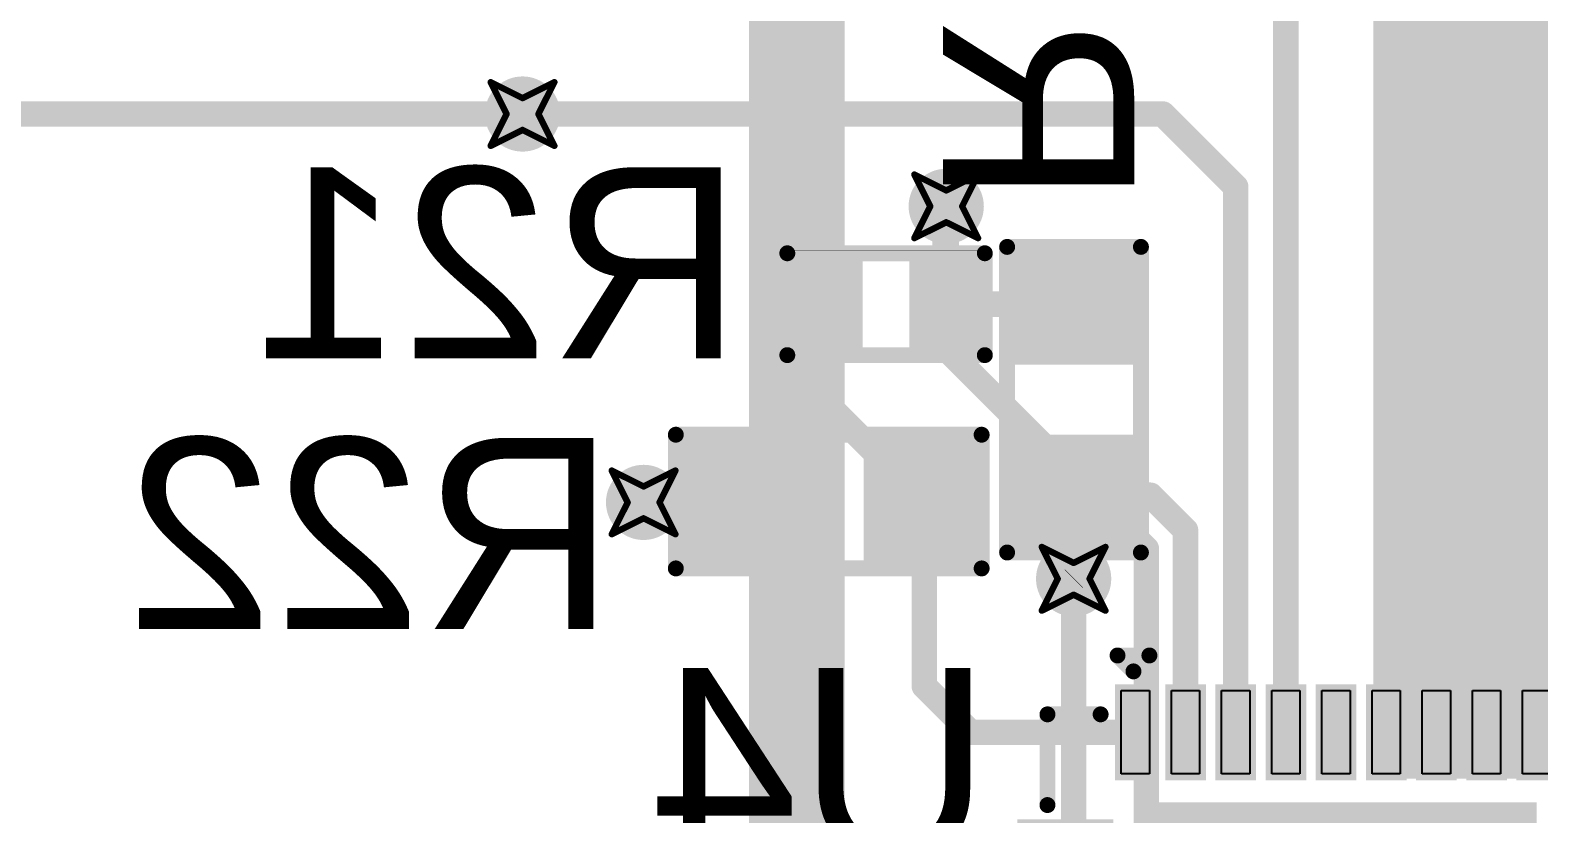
# Model space of a CAD drawing. Header units: inches. Extents: x -11 to 1110, y -7 to 455.
# Drawn here: x 563.43 to 575.46, y 15.96 to 22.21 of the extents above; entities that cross this region are included whole.
import ezdxf

# ---------------------------------------------------------------- set-up
doc = ezdxf.new("R2010")
doc.units = ezdxf.units.IN
for name, color, linetype in [('Bottom Layer', 5, 'Continuous'), ('Bottom Overlay', 54, 'Continuous'), ('Bottom Paste', 16, 'Continuous'), ('Bottom Solder', 6, 'Continuous'), ('Drill Drawing', 1, 'Continuous'), ('Top Layer', 1, 'Continuous'), ('Via Holes', 16, 'Continuous')]:
    doc.layers.add(name, color=color, linetype=linetype)
doc.styles.add('Arial', font='', dxfattribs={"height": 0.2})
doc.styles.get('Arial').set_extended_font_data('Arial')

# ---------------------------------------------------------------- blocks, each defined once
blk = doc.blocks.new('VQFN_CLIP_28_EP_3_5_4_5___B_7')
at = {"layer": 'Bottom Layer'}
for points in [[(-0.9121012999999999, 1.8249773), (-0.9121012999999999, 2.4899747), (-0.6880987, 2.4899747), (-0.6880987, 1.8249773)], [(-0.5120512999999999, 1.8249773), (-0.5120513000000001, 2.4899747), (-0.2880487, 2.4899747), (-0.2880486999999999, 1.8249773)], [(-0.1120012999999999, 1.8249773), (-0.1120013, 2.4899747), (0.1120012999999999, 2.4899747), (0.1120013, 1.8249773)], [(0.2880487, 1.8249773), (0.2880486999999999, 2.4899747), (0.5120512999999999, 2.4899747), (0.5120513000000001, 1.8249773)], [(0.6880987, 1.8249773), (0.6880987, 2.4899747), (0.9121012999999999, 2.4899747), (0.9121012999999999, 1.8249773)], [(-1.9901027, 1.4879447), (-1.9901027, 1.7119473), (-1.3251053, 1.7119473), (-1.3251053, 1.4879447)], [(1.3251053, 1.4879447), (1.3251053, 1.7119473), (1.9901027, 1.7119473), (1.9901027, 1.4879447)], [(-1.049997899999999, -1.5499969), (-1.0499979, 1.5499969), (1.049997899999999, 1.5499969), (1.0499979, -1.5499969)], [(-1.9901027, 1.0878947), (-1.9901027, 1.3118973), (-1.3251053, 1.3118973), (-1.3251053, 1.0878947)], [(1.3251053, 1.0878947), (1.3251053, 1.3118973), (1.9901027, 1.3118973), (1.9901027, 1.0878947)], [(-1.9901027, 0.6880987), (-1.9901027, 0.9121012999999999), (-1.3251053, 0.9121012999999999), (-1.3251053, 0.6880987)], [(1.3251053, 0.6880987), (1.3251053, 0.9121012999999999), (1.9901027, 0.9121012999999999), (1.9901027, 0.6880987)], [(-1.9901027, 0.2880486999999999), (-1.9901027, 0.5120512999999999), (-1.3251053, 0.5120513000000001), (-1.3251053, 0.2880487)], [(1.3251053, 0.2880486999999999), (1.3251053, 0.5120512999999999), (1.9901027, 0.5120513000000001), (1.9901027, 0.2880487)], [(-1.9901027, -0.1120013), (-1.9901027, 0.1120012999999999), (-1.3251053, 0.1120013), (-1.3251053, -0.1120012999999999)], [(1.3251053, -0.1120013), (1.3251053, 0.1120012999999999), (1.9901027, 0.1120013), (1.9901027, -0.1120012999999999)], [(-1.9901027, -0.5120513000000001), (-1.9901027, -0.2880487), (-1.3251053, -0.2880486999999999), (-1.3251053, -0.5120512999999999)], [(1.3251053, -0.5120513000000001), (1.3251053, -0.2880487), (1.9901027, -0.2880486999999999), (1.9901027, -0.5120512999999999)], [(-1.9901027, -0.9121012999999999), (-1.9901027, -0.6880987), (-1.3251053, -0.6880987), (-1.3251053, -0.9121012999999999)], [(1.3251053, -0.9121012999999999), (1.3251053, -0.6880987), (1.9901027, -0.6880987), (1.9901027, -0.9121012999999999)], [(-1.9901027, -1.3118973), (-1.9901027, -1.0878947), (-1.3251053, -1.0878947), (-1.3251053, -1.3118973)], [(1.3251053, -1.3118973), (1.3251053, -1.0878947), (1.9901027, -1.0878947), (1.9901027, -1.3118973)], [(-1.9901027, -1.7119473), (-1.9901027, -1.4879447), (-1.3251053, -1.4879447), (-1.3251053, -1.7119473)], [(1.3251053, -1.7119473), (1.3251053, -1.4879447), (1.9901027, -1.4879447), (1.9901027, -1.7119473)], [(-0.9121012999999999, -2.4899747), (-0.9121012999999999, -1.8249773), (-0.6880987, -1.8249773), (-0.6880987, -2.4899747)], [(-0.5120512999999999, -2.4899747), (-0.5120513000000001, -1.8249773), (-0.2880487, -1.8249773), (-0.2880486999999999, -2.4899747)], [(-0.1120012999999999, -2.4899747), (-0.1120013, -1.8249773), (0.1120012999999999, -1.8249773), (0.1120013, -2.4899747)], [(0.2880487, -2.4899747), (0.2880486999999999, -1.8249773), (0.5120512999999999, -1.8249773), (0.5120513000000001, -2.4899747)], [(0.6880987, -2.4899747), (0.6880987, -1.8249773), (0.9121012999999999, -1.8249773), (0.9121012999999999, -2.4899747)]]:
    blk.add_hatch(color=5, dxfattribs=at).paths.add_polyline_path(points)
at = {"layer": 'Bottom Solder'}
for points in [[(-0.9621012, 1.7749774), (-0.9621012, 2.5399746), (-0.6380988, 2.5399746), (-0.6380988, 1.7749774)], [(-0.5620512, 1.7749774), (-0.5620512, 2.5399746), (-0.2380488000000001, 2.5399746), (-0.2380487999999999, 1.7749774)], [(-0.1620011999999999, 1.7749774), (-0.1620012000000001, 2.5399746), (0.1620011999999999, 2.5399746), (0.1620012000000001, 1.7749774)], [(0.2380488000000001, 1.7749774), (0.2380487999999999, 2.5399746), (0.5620512, 2.5399746), (0.5620512, 1.7749774)], [(0.6380988, 1.7749774), (0.6380988, 2.5399746), (0.9621012, 2.5399746), (0.9621012, 1.7749774)], [(-2.0401026, 1.4379448), (-2.0401026, 1.7619472), (-1.2751054, 1.7619472), (-1.2751054, 1.4379448)], [(1.2751054, 1.4379448), (1.2751054, 1.7619472), (2.0401026, 1.7619472), (2.0401026, 1.4379448)], [(-1.0999978, -1.5999968), (-1.0999978, 1.5999968), (1.0999978, 1.5999968), (1.0999978, -1.5999968)], [(-2.0401026, 1.0378948), (-2.0401026, 1.3618972), (-1.2751054, 1.3618972), (-1.2751054, 1.0378948)], [(1.2751054, 1.0378948), (1.2751054, 1.3618972), (2.0401026, 1.3618972), (2.0401026, 1.0378948)], [(-2.0401026, 0.6380988), (-2.0401026, 0.9621012), (-1.2751054, 0.9621012), (-1.2751054, 0.6380988)], [(1.2751054, 0.6380988), (1.2751054, 0.9621012), (2.0401026, 0.9621012), (2.0401026, 0.6380988)], [(-2.0401026, 0.2380487999999999), (-2.0401026, 0.5620512), (-1.2751054, 0.5620512), (-1.2751054, 0.2380488000000001)], [(1.2751054, 0.2380487999999999), (1.2751054, 0.5620512), (2.0401026, 0.5620512), (2.0401026, 0.2380488000000001)], [(-2.0401026, -0.1620012000000001), (-2.0401026, 0.1620011999999999), (-1.2751054, 0.1620012000000001), (-1.2751054, -0.1620011999999999)], [(1.2751054, -0.1620012000000001), (1.2751054, 0.1620011999999999), (2.0401026, 0.1620012000000001), (2.0401026, -0.1620011999999999)], [(-2.0401026, -0.5620512), (-2.0401026, -0.2380488000000001), (-1.2751054, -0.2380487999999999), (-1.2751054, -0.5620512)], [(1.2751054, -0.5620512), (1.2751054, -0.2380488000000001), (2.0401026, -0.2380487999999999), (2.0401026, -0.5620512)], [(-2.0401026, -0.9621012), (-2.0401026, -0.6380988), (-1.2751054, -0.6380988), (-1.2751054, -0.9621012)], [(1.2751054, -0.9621012), (1.2751054, -0.6380988), (2.0401026, -0.6380988), (2.0401026, -0.9621012)], [(-2.0401026, -1.3618972), (-2.0401026, -1.0378948), (-1.2751054, -1.0378948), (-1.2751054, -1.3618972)], [(1.2751054, -1.3618972), (1.2751054, -1.0378948), (2.0401026, -1.0378948), (2.0401026, -1.3618972)], [(-2.0401026, -1.7619472), (-2.0401026, -1.4379448), (-1.2751054, -1.4379448), (-1.2751054, -1.7619472)], [(1.2751054, -1.7619472), (1.2751054, -1.4379448), (2.0401026, -1.4379448), (2.0401026, -1.7619472)], [(-0.9621012, -2.5399746), (-0.9621012, -1.7749774), (-0.6380988, -1.7749774), (-0.6380988, -2.5399746)], [(-0.5620512, -2.5399746), (-0.5620512, -1.7749774), (-0.2380488000000001, -1.7749774), (-0.2380487999999999, -2.5399746)], [(-0.1620011999999999, -2.5399746), (-0.1620012000000001, -1.7749774), (0.1620011999999999, -1.7749774), (0.1620012000000001, -2.5399746)], [(0.2380488000000001, -2.5399746), (0.2380487999999999, -1.7749774), (0.5620512, -1.7749774), (0.5620512, -2.5399746)], [(0.6380988, -2.5399746), (0.6380988, -1.7749774), (0.9621012, -1.7749774), (0.9621012, -2.5399746)]]:
    blk.add_hatch(color=6, dxfattribs=at).paths.add_polyline_path(points)
at = {"layer": 'Bottom Overlay'}
for points in [[(-1.0771124, 2.3008082, 0.127, 0.127, 0), (-1.8008092, 2.3008082, 0.127, 0.127, 0)], [(-1.8008092, 1.8771108, 0.127, 0.127, 0), (-1.8008092, 2.3008082, 0.127, 0.127, 0)], [(1.8008092, 2.3008082, 0.127, 0.127, 0), (1.0771124, 2.3008082, 0.127, 0.127, 0)], [(1.8008092, 1.8771108, 0.127, 0.127, 0), (1.8008092, 2.3008082, 0.127, 0.127, 0)], [(-2.27059998, -1.74212758, 0.127, 0.127, 0), (-2.27059998, -1.48812758, 0.127, 0.127, 0)], [(-2.14359998, -1.61512758, 0.127, 0.127, 0), (-2.27059998, -1.48812758, 0.127, 0.127, 0)], [(-2.27059998, -1.74212758, 0.127, 0.127, 0), (-2.14359998, -1.61512758, 0.127, 0.127, 0)], [(-1.8008092, -2.3008082, 0.127, 0.127, 0), (-1.8008092, -1.8771108, 0.127, 0.127, 0)], [(1.8008092, -2.3008082, 0.127, 0.127, 0), (1.8008092, -1.8771108, 0.127, 0.127, 0)], [(-1.0771124, -2.3008082, 0.127, 0.127, 0), (-1.8008092, -2.3008082, 0.127, 0.127, 0)], [(1.8008092, -2.3008082, 0.127, 0.127, 0), (1.0771124, -2.3008082, 0.127, 0.127, 0)]]:
    blk.add_lwpolyline(points, format="xyseb", dxfattribs=at)
for points in [[(-1.8325592, 2.3008082, 0.0635, 0.0635, 1), (-1.7690592, 2.3008082, 0.0635, 0.0635, 1)], [(-1.8325592, 2.3008082, 0.0635, 0.0635, 1), (-1.7690592, 2.3008082, 0.0635, 0.0635, 1)], [(-1.1088624, 2.3008082, 0.0635, 0.0635, 1), (-1.0453624, 2.3008082, 0.0635, 0.0635, 1)], [(1.0453624, 2.3008082, 0.0635, 0.0635, 1), (1.1088624, 2.3008082, 0.0635, 0.0635, 1)], [(1.7690592, 2.3008082, 0.0635, 0.0635, 1), (1.8325592, 2.3008082, 0.0635, 0.0635, 1)], [(1.7690592, 2.3008082, 0.0635, 0.0635, 1), (1.8325592, 2.3008082, 0.0635, 0.0635, 1)], [(-1.8325592, 1.8771108, 0.0635, 0.0635, 1), (-1.7690592, 1.8771108, 0.0635, 0.0635, 1)], [(1.7690592, 1.8771108, 0.0635, 0.0635, 1), (1.8325592, 1.8771108, 0.0635, 0.0635, 1)], [(-2.30234998, -1.48812758, 0.0635, 0.0635, 1), (-2.23884998, -1.48812758, 0.0635, 0.0635, 1)], [(-2.30234998, -1.48812758, 0.0635, 0.0635, 1), (-2.23884998, -1.48812758, 0.0635, 0.0635, 1)], [(-2.17534998, -1.61512758, 0.0635, 0.0635, 1), (-2.11184998, -1.61512758, 0.0635, 0.0635, 1)], [(-2.17534998, -1.61512758, 0.0635, 0.0635, 1), (-2.11184998, -1.61512758, 0.0635, 0.0635, 1)], [(-2.30234998, -1.74212758, 0.0635, 0.0635, 1), (-2.23884998, -1.74212758, 0.0635, 0.0635, 1)], [(-2.30234998, -1.74212758, 0.0635, 0.0635, 1), (-2.23884998, -1.74212758, 0.0635, 0.0635, 1)], [(-1.8325592, -1.8771108, 0.0635, 0.0635, 1), (-1.7690592, -1.8771108, 0.0635, 0.0635, 1)], [(1.7690592, -1.8771108, 0.0635, 0.0635, 1), (1.8325592, -1.8771108, 0.0635, 0.0635, 1)], [(-1.8325592, -2.3008082, 0.0635, 0.0635, 1), (-1.7690592, -2.3008082, 0.0635, 0.0635, 1)], [(-1.8325592, -2.3008082, 0.0635, 0.0635, 1), (-1.7690592, -2.3008082, 0.0635, 0.0635, 1)], [(-1.1088624, -2.3008082, 0.0635, 0.0635, 1), (-1.0453624, -2.3008082, 0.0635, 0.0635, 1)], [(1.0453624, -2.3008082, 0.0635, 0.0635, 1), (1.1088624, -2.3008082, 0.0635, 0.0635, 1)], [(1.7690592, -2.3008082, 0.0635, 0.0635, 1), (1.8325592, -2.3008082, 0.0635, 0.0635, 1)], [(1.7690592, -2.3008082, 0.0635, 0.0635, 1), (1.8325592, -2.3008082, 0.0635, 0.0635, 1)]]:
    blk.add_lwpolyline(points, format="xyseb", close=True, dxfattribs=at)
at = {"layer": 'Bottom Paste'}
for p, q in [((-0.9120124, 1.82499), (-0.9120124, 2.4899874)), ((-0.9120124, 2.4899874), (-0.6880098, 2.4899874)), ((-0.6880098, 2.4899874), (-0.6880098, 1.82499)), ((-0.5119878, 1.82499), (-0.5119878, 2.4899874)), ((-0.5119878, 2.4899874), (-0.2880106, 2.4899874)), ((-0.2880106, 2.4899874), (-0.2880106, 1.82499)), ((-0.1119886, 1.82499), (-0.1119886, 2.4899874)), ((-0.1119886, 2.4899874), (0.1119886, 2.4899874)), ((0.1119886, 2.4899874), (0.1119886, 1.82499)), ((0.2880106, 1.82499), (0.2880106, 2.4899874)), ((0.2880106, 2.4899874), (0.5119878, 2.4899874)), ((0.5119878, 2.4899874), (0.5119878, 1.82499)), ((0.6880098, 1.82499), (0.6880098, 2.4899874)), ((0.6880098, 2.4899874), (0.9120124, 2.4899874)), ((0.9120124, 2.4899874), (0.9120124, 1.82499)), ((-0.6880098, 1.82499), (-0.9120124, 1.82499)), ((-0.6880098, 1.82499), (-0.6880098, 1.82499)), ((-0.2880106, 1.82499), (-0.5119878, 1.82499)), ((-0.2880106, 1.82499), (-0.2880106, 1.82499)), ((0.1119886, 1.82499), (-0.1119886, 1.82499)), ((0.1119886, 1.82499), (0.1119886, 1.82499)), ((0.5119878, 1.82499), (0.2880106, 1.82499)), ((0.5119878, 1.82499), (0.5119878, 1.82499)), ((0.9120124, 1.82499), (0.6880098, 1.82499)), ((0.9120124, 1.82499), (0.9120124, 1.82499)), ((-1.9899884, 1.4880082), (-1.9899884, 1.7120108)), ((-1.9899884, 1.7120108), (-1.324991, 1.7120108)), ((-1.324991, 1.7120108), (-1.324991, 1.4880082)), ((1.324991, 1.4880082), (1.324991, 1.7120108)), ((1.324991, 1.7120108), (1.9899884, 1.7120108)), ((1.9899884, 1.7120108), (1.9899884, 1.4880082)), ((-1.324991, 1.4880082), (-1.9899884, 1.4880082)), ((-1.324991, 1.4880082), (-1.324991, 1.4880082)), ((1.9899884, 1.4880082), (1.324991, 1.4880082)), ((1.9899884, 1.4880082), (1.9899884, 1.4880082)), ((-1.9899884, 1.3120116), (-1.324991, 1.3120116)), ((-1.9899884, 1.088009), (-1.9899884, 1.3120116)), ((-1.9899884, 1.3120116), (-1.9899884, 1.3120116)), ((-1.324991, 1.3120116), (-1.324991, 1.088009)), ((-0.8999982, 1.2999974), (0.8999982, 1.2999974)), ((-0.8999982, -1.2999974), (-0.8999982, 1.2999974)), ((-0.8999982, 1.2999974), (-0.8999982, 1.2999974)), ((0.8999982, 1.2999974), (0.8999982, -1.2999974)), ((1.324991, 1.088009), (1.324991, 1.3120116)), ((1.324991, 1.3120116), (1.9899884, 1.3120116)), ((1.9899884, 1.3120116), (1.9899884, 1.088009)), ((-1.324991, 1.088009), (-1.9899884, 1.088009)), ((1.9899884, 1.088009), (1.324991, 1.088009)), ((1.9899884, 1.088009), (1.9899884, 1.088009)), ((-1.9899884, 0.6880098), (-1.9899884, 0.9120124)), ((-1.9899884, 0.9120124), (-1.324991, 0.9120124)), ((-1.324991, 0.9120124), (-1.324991, 0.6880098)), ((1.324991, 0.9120124), (1.9899884, 0.9120124)), ((1.324991, 0.6880098), (1.324991, 0.9120124)), ((1.324991, 0.9120124), (1.324991, 0.9120124)), ((1.9899884, 0.9120124), (1.9899884, 0.6880098)), ((-1.324991, 0.6880098), (-1.9899884, 0.6880098)), ((-1.324991, 0.6880098), (-1.324991, 0.6880098)), ((1.9899884, 0.6880098), (1.324991, 0.6880098)), ((-1.9899884, 0.2880106), (-1.9899884, 0.5119878)), ((-1.9899884, 0.5119878), (-1.324991, 0.5119878)), ((-1.324991, 0.5119878), (-1.324991, 0.2880106)), ((1.324991, 0.5119878), (1.9899884, 0.5119878)), ((1.324991, 0.2880106), (1.324991, 0.5119878)), ((1.324991, 0.5119878), (1.324991, 0.5119878)), ((1.9899884, 0.5119878), (1.9899884, 0.2880106)), ((-1.324991, 0.2880106), (-1.9899884, 0.2880106)), ((-1.324991, 0.2880106), (-1.324991, 0.2880106)), ((1.9899884, 0.2880106), (1.324991, 0.2880106)), ((-1.9899884, -0.1119886), (-1.9899884, 0.1119886)), ((-1.9899884, 0.1119886), (-1.324991, 0.1119886)), ((-1.324991, 0.1119886), (-1.324991, -0.1119886)), ((1.324991, 0.1119886), (1.9899884, 0.1119886)), ((1.324991, -0.1119886), (1.324991, 0.1119886)), ((1.324991, 0.1119886), (1.324991, 0.1119886)), ((1.9899884, 0.1119886), (1.9899884, -0.1119886)), ((-1.324991, -0.1119886), (-1.9899884, -0.1119886)), ((-1.324991, -0.1119886), (-1.324991, -0.1119886)), ((1.9899884, -0.1119886), (1.324991, -0.1119886)), ((-1.9899884, -0.5119878), (-1.9899884, -0.2880106)), ((-1.9899884, -0.2880106), (-1.324991, -0.2880106)), ((-1.324991, -0.2880106), (-1.324991, -0.5119878)), ((1.324991, -0.2880106), (1.9899884, -0.2880106)), ((1.324991, -0.5119878), (1.324991, -0.2880106)), ((1.324991, -0.2880106), (1.324991, -0.2880106)), ((1.9899884, -0.2880106), (1.9899884, -0.5119878)), ((-1.324991, -0.5119878), (-1.9899884, -0.5119878)), ((-1.324991, -0.5119878), (-1.324991, -0.5119878)), ((1.9899884, -0.5119878), (1.324991, -0.5119878)), ((-1.9899884, -0.9120124), (-1.9899884, -0.6880098)), ((-1.9899884, -0.6880098), (-1.324991, -0.6880098)), ((-1.324991, -0.6880098), (-1.324991, -0.9120124)), ((1.324991, -0.6880098), (1.9899884, -0.6880098)), ((1.324991, -0.9120124), (1.324991, -0.6880098)), ((1.324991, -0.6880098), (1.324991, -0.6880098)), ((1.9899884, -0.6880098), (1.9899884, -0.9120124)), ((-1.324991, -0.9120124), (-1.9899884, -0.9120124)), ((-1.324991, -0.9120124), (-1.324991, -0.9120124)), ((1.9899884, -0.9120124), (1.324991, -0.9120124)), ((-1.9899884, -1.088009), (-1.324991, -1.088009)), ((-1.9899884, -1.3120116), (-1.9899884, -1.088009)), ((-1.9899884, -1.088009), (-1.9899884, -1.088009)), ((-1.324991, -1.088009), (-1.324991, -1.3120116)), ((1.324991, -1.088009), (1.9899884, -1.088009)), ((1.324991, -1.3120116), (1.324991, -1.088009)), ((1.324991, -1.088009), (1.324991, -1.088009)), ((1.9899884, -1.088009), (1.9899884, -1.3120116)), ((-1.324991, -1.3120116), (-1.9899884, -1.3120116)), ((0.8999982, -1.2999974), (-0.8999982, -1.2999974)), ((1.9899884, -1.3120116), (1.324991, -1.3120116)), ((-1.9899884, -1.4880082), (-1.324991, -1.4880082)), ((-1.9899884, -1.7120108), (-1.9899884, -1.4880082)), ((-1.9899884, -1.4880082), (-1.9899884, -1.4880082)), ((-1.324991, -1.4880082), (-1.324991, -1.7120108)), ((1.324991, -1.4880082), (1.9899884, -1.4880082)), ((1.324991, -1.7120108), (1.324991, -1.4880082)), ((1.324991, -1.4880082), (1.324991, -1.4880082)), ((1.9899884, -1.4880082), (1.9899884, -1.7120108)), ((-1.324991, -1.7120108), (-1.9899884, -1.7120108)), ((1.9899884, -1.7120108), (1.324991, -1.7120108)), ((-0.9120124, -2.4899874), (-0.9120124, -1.82499)), ((-0.9120124, -1.82499), (-0.6880098, -1.82499)), ((-0.6880098, -1.82499), (-0.6880098, -2.4899874)), ((-0.5119878, -1.82499), (-0.2880106, -1.82499)), ((-0.5119878, -2.4899874), (-0.5119878, -1.82499)), ((-0.5119878, -1.82499), (-0.5119878, -1.82499)), ((-0.2880106, -1.82499), (-0.2880106, -2.4899874)), ((-0.1119886, -1.82499), (0.1119886, -1.82499)), ((-0.1119886, -2.4899874), (-0.1119886, -1.82499)), ((-0.1119886, -1.82499), (-0.1119886, -1.82499)), ((0.1119886, -1.82499), (0.1119886, -2.4899874)), ((0.2880106, -2.4899874), (0.2880106, -1.82499)), ((0.2880106, -1.82499), (0.5119878, -1.82499)), ((0.5119878, -1.82499), (0.5119878, -2.4899874)), ((0.6880098, -2.4899874), (0.6880098, -1.82499)), ((0.6880098, -1.82499), (0.9120124, -1.82499)), ((0.9120124, -1.82499), (0.9120124, -2.4899874)), ((-0.6880098, -2.4899874), (-0.9120124, -2.4899874)), ((-0.6880098, -2.4899874), (-0.6880098, -2.4899874)), ((-0.2880106, -2.4899874), (-0.5119878, -2.4899874)), ((0.1119886, -2.4899874), (-0.1119886, -2.4899874)), ((0.5119878, -2.4899874), (0.2880106, -2.4899874)), ((0.5119878, -2.4899874), (0.5119878, -2.4899874)), ((0.9120124, -2.4899874), (0.6880098, -2.4899874)), ((0.9120124, -2.4899874), (0.9120124, -2.4899874))]:
    blk.add_line(p, q, dxfattribs=at)
blk = doc.blocks.new('R___0603_B_30')
at = {"layer": 'Bottom Layer'}
for points in [[(-1.143, -0.4445), (-1.143, 0.4445), (-0.3809999999999999, 0.4445), (-0.3809999999999999, -0.4445)], [(0.3809999999999999, -0.4445), (0.3809999999999999, 0.4445), (1.143, 0.4445), (1.143, -0.4445)]]:
    blk.add_hatch(color=5, dxfattribs=at).paths.add_polyline_path(points)
at = {"layer": 'Bottom Paste'}
for points in [[(-1.143, -0.4445), (-1.143, 0.4445), (-0.3809999999999999, 0.4445), (-0.3809999999999999, -0.4445)], [(0.3809999999999999, -0.4445), (0.3809999999999999, 0.4445), (1.143, 0.4445), (1.143, -0.4445)]]:
    blk.add_hatch(color=16, dxfattribs=at).paths.add_polyline_path(points)
at = {"layer": 'Bottom Solder'}
for points in [[(-1.2446, -0.5460999999999999), (-1.2446, 0.5460999999999999), (-0.2794, 0.5460999999999999), (-0.2794, -0.5460999999999999)], [(0.2794, -0.5460999999999999), (0.2794, 0.5460999999999999), (1.2446, 0.5460999999999999), (1.2446, -0.5460999999999999)]]:
    blk.add_hatch(color=6, dxfattribs=at).paths.add_polyline_path(points)
at = {"layer": 'Bottom Overlay'}
for points in [[(-1.2192, 0.5334, 0.127, 0.127, 0), (1.2192, 0.5334, 0.127, 0.127, 0)], [(-1.2192, -0.5334, 0.127, 0.127, 0), (-1.2192, 0.5334, 0.127, 0.127, 0)], [(1.2192, -0.5334, 0.127, 0.127, 0), (1.2192, 0.5334, 0.127, 0.127, 0)], [(-1.2192, -0.5334, 0.127, 0.127, 0), (1.2192, -0.5334, 0.127, 0.127, 0)]]:
    blk.add_lwpolyline(points, format="xyseb", dxfattribs=at)
for points in [[(-1.25095, 0.5334, 0.0635, 0.0635, 1), (-1.18745, 0.5334, 0.0635, 0.0635, 1)], [(-1.25095, 0.5334, 0.0635, 0.0635, 1), (-1.18745, 0.5334, 0.0635, 0.0635, 1)], [(1.18745, 0.5334, 0.0635, 0.0635, 1), (1.25095, 0.5334, 0.0635, 0.0635, 1)], [(1.18745, 0.5334, 0.0635, 0.0635, 1), (1.25095, 0.5334, 0.0635, 0.0635, 1)], [(-1.25095, -0.5334, 0.0635, 0.0635, 1), (-1.18745, -0.5334, 0.0635, 0.0635, 1)], [(-1.25095, -0.5334, 0.0635, 0.0635, 1), (-1.18745, -0.5334, 0.0635, 0.0635, 1)], [(1.18745, -0.5334, 0.0635, 0.0635, 1), (1.25095, -0.5334, 0.0635, 0.0635, 1)], [(1.18745, -0.5334, 0.0635, 0.0635, 1), (1.25095, -0.5334, 0.0635, 0.0635, 1)]]:
    blk.add_lwpolyline(points, format="xyseb", close=True, dxfattribs=at)
blk = doc.blocks.new('R___0402_B_31')
at = {"layer": 'Bottom Layer'}
for points in [[(-0.2412999999999999, 0.3174999999999999), (-0.2413000000000001, -0.3175), (-0.6985, -0.3174999999999999), (-0.6985, 0.3175)], [(0.6985, 0.3174999999999999), (0.6985, -0.3175), (0.2412999999999999, -0.3174999999999999), (0.2413000000000001, 0.3175)]]:
    blk.add_hatch(color=5, dxfattribs=at).paths.add_polyline_path(points)
at = {"layer": 'Bottom Paste'}
for points in [[(-0.2412999999999999, 0.3174999999999999), (-0.2413000000000001, -0.3175), (-0.6985, -0.3174999999999999), (-0.6985, 0.3175)], [(0.6985, 0.3174999999999999), (0.6985, -0.3175), (0.2412999999999999, -0.3174999999999999), (0.2413000000000001, 0.3175)]]:
    blk.add_hatch(color=16, dxfattribs=at).paths.add_polyline_path(points)
at = {"layer": 'Bottom Solder'}
for points in [[(-0.1862988399999999, 0.3725011599999999), (-0.18629884, -0.3725011600000001), (-0.75350116, -0.3725011599999999), (-0.75350116, 0.3725011600000001)], [(0.75350116, 0.3725011599999999), (0.75350116, -0.3725011600000001), (0.1862988399999999, -0.3725011599999999), (0.18629884, 0.3725011600000001)]]:
    blk.add_hatch(color=6, dxfattribs=at).paths.add_polyline_path(points)
at = {"layer": 'Bottom Overlay'}
for points in [[(-0.7874, 0.4064, 0.127, 0.127, 0), (0.7874, 0.4064, 0.127, 0.127, 0)], [(-0.7874, -0.4064, 0.127, 0.127, 0), (-0.7874, 0.4064, 0.127, 0.127, 0)], [(-0.8128, 0.4318, 0.0032258, 0.0032258, 0), (0.8128, 0.4318, 0.0032258, 0.0032258, 0)], [(0.7874, -0.4064, 0.127, 0.127, 0), (0.7874, 0.4064, 0.127, 0.127, 0)], [(-0.7874, -0.4064, 0.127, 0.127, 0), (0.7874, -0.4064, 0.127, 0.127, 0)]]:
    blk.add_lwpolyline(points, format="xyseb", dxfattribs=at)
for points in [[(-0.8191499999999999, 0.4064, 0.0635, 0.0635, 1), (-0.7556499999999999, 0.4064, 0.0635, 0.0635, 1)], [(-0.8191499999999999, 0.4064, 0.0635, 0.0635, 1), (-0.7556499999999999, 0.4064, 0.0635, 0.0635, 1)], [(-0.81360518, 0.4318, 0.0016129, 0.0016129, 1), (-0.8119948199999999, 0.4318, 0.0016129, 0.0016129, 1)], [(0.7556499999999999, 0.4064, 0.0635, 0.0635, 1), (0.8191499999999999, 0.4064, 0.0635, 0.0635, 1)], [(0.7556499999999999, 0.4064, 0.0635, 0.0635, 1), (0.8191499999999999, 0.4064, 0.0635, 0.0635, 1)], [(0.8119948199999999, 0.4318, 0.0016129, 0.0016129, 1), (0.81360518, 0.4318, 0.0016129, 0.0016129, 1)], [(-0.8191499999999999, -0.4064, 0.0635, 0.0635, 1), (-0.7556499999999999, -0.4064, 0.0635, 0.0635, 1)], [(-0.8191499999999999, -0.4064, 0.0635, 0.0635, 1), (-0.7556499999999999, -0.4064, 0.0635, 0.0635, 1)], [(0.7556499999999999, -0.4064, 0.0635, 0.0635, 1), (0.8191499999999999, -0.4064, 0.0635, 0.0635, 1)], [(0.7556499999999999, -0.4064, 0.0635, 0.0635, 1), (0.8191499999999999, -0.4064, 0.0635, 0.0635, 1)]]:
    blk.add_lwpolyline(points, format="xyseb", close=True, dxfattribs=at)
blk = doc.blocks.new('R___0603_B_32')
at = {"layer": 'Bottom Layer'}
for points in [[(-1.143, -0.4445), (-1.143, 0.4445), (-0.3810000000000001, 0.4445), (-0.3809999999999999, -0.4445)], [(0.3810000000000001, -0.4445), (0.3809999999999999, 0.4445), (1.143, 0.4445), (1.143, -0.4445)]]:
    blk.add_hatch(color=5, dxfattribs=at).paths.add_polyline_path(points)
at = {"layer": 'Bottom Paste'}
for points in [[(-1.143, -0.4445), (-1.143, 0.4445), (-0.3810000000000001, 0.4445), (-0.3809999999999999, -0.4445)], [(0.3810000000000001, -0.4445), (0.3809999999999999, 0.4445), (1.143, 0.4445), (1.143, -0.4445)]]:
    blk.add_hatch(color=16, dxfattribs=at).paths.add_polyline_path(points)
at = {"layer": 'Bottom Solder'}
for points in [[(-1.2446, -0.5461), (-1.2446, 0.5460999999999999), (-0.2794, 0.5461), (-0.2793999999999999, -0.5460999999999999)], [(0.2794, -0.5461), (0.2793999999999999, 0.5460999999999999), (1.2446, 0.5461), (1.2446, -0.5460999999999999)]]:
    blk.add_hatch(color=6, dxfattribs=at).paths.add_polyline_path(points)
at = {"layer": 'Bottom Overlay'}
for points in [[(1.2192, 0.5334, 0.127, 0.127, 0), (-1.2192, 0.5334, 0.127, 0.127, 0)], [(-1.2192, -0.5334, 0.127, 0.127, 0), (-1.2192, 0.5334, 0.127, 0.127, 0)], [(1.2192, -0.5334, 0.127, 0.127, 0), (1.2192, 0.5334, 0.127, 0.127, 0)], [(1.2192, -0.5334, 0.127, 0.127, 0), (-1.2192, -0.5334, 0.127, 0.127, 0)]]:
    blk.add_lwpolyline(points, format="xyseb", dxfattribs=at)
for points in [[(-1.25095, 0.5334, 0.0635, 0.0635, 1), (-1.18745, 0.5334, 0.0635, 0.0635, 1)], [(-1.25095, 0.5334, 0.0635, 0.0635, 1), (-1.18745, 0.5334, 0.0635, 0.0635, 1)], [(1.18745, 0.5334, 0.0635, 0.0635, 1), (1.25095, 0.5334, 0.0635, 0.0635, 1)], [(1.18745, 0.5334, 0.0635, 0.0635, 1), (1.25095, 0.5334, 0.0635, 0.0635, 1)], [(-1.25095, -0.5334, 0.0635, 0.0635, 1), (-1.18745, -0.5334, 0.0635, 0.0635, 1)], [(-1.25095, -0.5334, 0.0635, 0.0635, 1), (-1.18745, -0.5334, 0.0635, 0.0635, 1)], [(1.18745, -0.5334, 0.0635, 0.0635, 1), (1.25095, -0.5334, 0.0635, 0.0635, 1)], [(1.18745, -0.5334, 0.0635, 0.0635, 1), (1.25095, -0.5334, 0.0635, 0.0635, 1)]]:
    blk.add_lwpolyline(points, format="xyseb", close=True, dxfattribs=at)
blk = doc.blocks.new('BCIH1367_2R2M_B_234')
at = {"layer": 'Bottom Overlay'}
for points in [[(-6.6999993, -6.300000099999999, 0.254, 0.254, 0), (-6.6999993, -3.7027993, 0.254, 0.254, 0)], [(-6.6999993, -6.300000099999999, 0.254, 0.254, 0), (6.6999993, -6.300000099999999, 0.254, 0.254, 0)]]:
    blk.add_lwpolyline(points, format="xyseb", dxfattribs=at)
blk.add_lwpolyline([(-6.763499299999999, -6.300000099999999, 0.127, 0.127, 1), (-6.6364993, -6.300000099999999, 0.127, 0.127, 1)], format="xyseb", close=True, dxfattribs=at)
blk.add_lwpolyline([(-6.763499299999999, -6.300000099999999, 0.127, 0.127, 1), (-6.6364993, -6.300000099999999, 0.127, 0.127, 1)], format="xyseb", close=True, dxfattribs=at)

msp = doc.modelspace()

# ---------------------------------------------------------------- hatches: boundary and pattern name
at = {"layer": 'Bottom Layer'}
msp.add_hatch(color=5, dxfattribs=at).paths.add_polyline_path([(574.14459974, 16.23719892), (576.91319974, 16.23719892), (576.91319974, 30.43579892), (574.14459974, 30.43579892)])
h = msp.add_hatch(color=5, dxfattribs=at)
edge = h.paths.add_edge_path()
edge.add_arc((567.3598, 21.5392), 0.2999994, 0, 360)
h = msp.add_hatch(color=5, dxfattribs=at)
edge = h.paths.add_edge_path()
edge.add_arc((570.7379999999999, 20.8026), 0.2999994, 0, 360)
h = msp.add_hatch(color=5, dxfattribs=at)
edge = h.paths.add_edge_path()
edge.add_arc((568.3249999999999, 18.4404), 0.2999994, 0, 360)
h = msp.add_hatch(color=5, dxfattribs=at)
edge = h.paths.add_edge_path()
edge.add_arc((571.754, 17.8308), 0.2999994, 0, 360)
at = {"layer": 'Top Layer'}
h = msp.add_hatch(color=1, dxfattribs=at)
edge = h.paths.add_edge_path()
edge.add_arc((567.3598, 21.5392), 0.2999994, 0, 360)
h = msp.add_hatch(color=1, dxfattribs=at)
edge = h.paths.add_edge_path()
edge.add_arc((570.7379999999999, 20.8026), 0.2999994, 0, 360)
h = msp.add_hatch(color=1, dxfattribs=at)
edge = h.paths.add_edge_path()
edge.add_arc((568.3249999999999, 18.4404), 0.2999994, 0, 360)
h = msp.add_hatch(color=1, dxfattribs=at)
edge = h.paths.add_edge_path()
edge.add_arc((571.754, 17.8308), 0.2999994, 0, 360)
at = {"layer": 'Via Holes'}
h = msp.add_hatch(color=7, dxfattribs=at)
edge = h.paths.add_edge_path()
edge.add_arc((567.3598, 21.5392), 0.1499997, 0, 360)
h = msp.add_hatch(color=7, dxfattribs=at)
edge = h.paths.add_edge_path()
edge.add_arc((570.7379999999999, 20.8026), 0.1499997, 0, 360)
h = msp.add_hatch(color=7, dxfattribs=at)
edge = h.paths.add_edge_path()
edge.add_arc((568.3249999999999, 18.4404), 0.1499997, 0, 360)
h = msp.add_hatch(color=7, dxfattribs=at)
edge = h.paths.add_edge_path()
edge.add_arc((571.754, 17.8308), 0.1499997, 0, 360)

# ---------------------------------------------------------------- linework, layer by layer
at = {"layer": 'Bottom Layer'}
for points in [[(573.44609974, 16.60600692, 0.2032, 0.2032, 0), (573.44609974, 24.98749892, 0.2032, 0.2032, 0)], [(567.3598, 21.5392, 0.2032, 0.2032, 0), (572.4652, 21.5392, 0.2032, 0.2032, 0)], [(572.4652, 21.5392, 0.2032, 0.2032, 0), (573.04604974, 20.95835026, 0.2032, 0.2032, 0)], [(573.04604974, 16.60600692, 0.2032, 0.2032, 0), (573.04604974, 20.95835026, 0.2032, 0.2032, 0)], [(570.72829974, 20.02179892, 0.2032, 0.2032, 0), (570.72829974, 20.79289974, 0.2032, 0.2032, 0)], [(569.7884997399999, 19.22169892, 0.2032, 0.2032, 0), (569.7884997399999, 20.02179892, 0.2032, 0.2032, 0)], [(570.72829974, 20.02179892, 0.2032, 0.2032, 0), (571.75699974, 20.02179892, 0.2032, 0.2032, 0)], [(569.7884997399999, 19.22169892, 0.2032, 0.2032, 0), (570.56319974, 18.44699892, 0.2032, 0.2032, 0)], [(570.56319974, 16.97379892, 0.2032, 0.2032, 0), (570.56319974, 18.44699892, 0.2032, 0.2032, 0)], [(571.75699974, 17.83379974, 0.2032, 0.2032, 0), (571.75699974, 18.49779892, 0.2032, 0.2032, 0)], [(571.75699974, 18.49779892, 0.2032, 0.2032, 0), (572.36659974, 18.49779892, 0.2032, 0.2032, 0)], [(572.36659974, 18.49779892, 0.2032, 0.2032, 0), (572.6462537399999, 18.21814492, 0.2032, 0.2032, 0)], [(572.6462537399999, 16.60600692, 0.2032, 0.2032, 0), (572.6462537399999, 18.21814492, 0.2032, 0.2032, 0)], [(571.754, 17.8308, 0.2032, 0.2032, 0), (571.75699974, 17.83379974, 0.2032, 0.2032, 0)], [(570.56319974, 16.97379892, 0.2032, 0.2032, 0), (570.93099174, 16.60600692, 0.2032, 0.2032, 0)], [(570.93099174, 16.60600692, 0.2032, 0.2032, 0), (572.2462037399999, 16.60600692, 0.2032, 0.2032, 0)]]:
    msp.add_lwpolyline(points, format="xyseb", dxfattribs=at)
for points in [[(567.309, 21.5392, 0.1016, 0.1016, 1), (567.4105999999999, 21.5392, 0.1016, 0.1016, 1)], [(572.4144, 21.5392, 0.1016, 0.1016, 1), (572.516, 21.5392, 0.1016, 0.1016, 1)], [(572.4144, 21.5392, 0.1016, 0.1016, 1), (572.516, 21.5392, 0.1016, 0.1016, 1)], [(572.99524974, 20.95835026, 0.1016, 0.1016, 1), (573.0968497399999, 20.95835026, 0.1016, 0.1016, 1)], [(572.99524974, 20.95835026, 0.1016, 0.1016, 1), (573.0968497399999, 20.95835026, 0.1016, 0.1016, 1)], [(570.6774997399999, 20.79289974, 0.1016, 0.1016, 1), (570.77909974, 20.79289974, 0.1016, 0.1016, 1)], [(569.7376997399999, 20.02179892, 0.1016, 0.1016, 1), (569.83929974, 20.02179892, 0.1016, 0.1016, 1)], [(570.6774997399999, 20.02179892, 0.1016, 0.1016, 1), (570.77909974, 20.02179892, 0.1016, 0.1016, 1)], [(570.6774997399999, 20.02179892, 0.1016, 0.1016, 1), (570.77909974, 20.02179892, 0.1016, 0.1016, 1)], [(571.70619974, 20.02179892, 0.1016, 0.1016, 1), (571.80779974, 20.02179892, 0.1016, 0.1016, 1)], [(569.7376997399999, 19.22169892, 0.1016, 0.1016, 1), (569.83929974, 19.22169892, 0.1016, 0.1016, 1)], [(569.7376997399999, 19.22169892, 0.1016, 0.1016, 1), (569.83929974, 19.22169892, 0.1016, 0.1016, 1)], [(570.51239974, 18.44699892, 0.1016, 0.1016, 1), (570.61399974, 18.44699892, 0.1016, 0.1016, 1)], [(570.51239974, 18.44699892, 0.1016, 0.1016, 1), (570.61399974, 18.44699892, 0.1016, 0.1016, 1)], [(571.70619974, 18.49779892, 0.1016, 0.1016, 1), (571.80779974, 18.49779892, 0.1016, 0.1016, 1)], [(571.70619974, 18.49779892, 0.1016, 0.1016, 1), (571.80779974, 18.49779892, 0.1016, 0.1016, 1)], [(572.31579974, 18.49779892, 0.1016, 0.1016, 1), (572.41739974, 18.49779892, 0.1016, 0.1016, 1)], [(572.31579974, 18.49779892, 0.1016, 0.1016, 1), (572.41739974, 18.49779892, 0.1016, 0.1016, 1)], [(572.5954537399999, 18.21814492, 0.1016, 0.1016, 1), (572.6970537399999, 18.21814492, 0.1016, 0.1016, 1)], [(572.5954537399999, 18.21814492, 0.1016, 0.1016, 1), (572.6970537399999, 18.21814492, 0.1016, 0.1016, 1)], [(571.7031999999999, 17.8308, 0.1016, 0.1016, 1), (571.8048, 17.8308, 0.1016, 0.1016, 1)], [(571.70619974, 17.83379974, 0.1016, 0.1016, 1), (571.80779974, 17.83379974, 0.1016, 0.1016, 1)], [(571.70619974, 17.83379974, 0.1016, 0.1016, 1), (571.80779974, 17.83379974, 0.1016, 0.1016, 1)], [(570.51239974, 16.97379892, 0.1016, 0.1016, 1), (570.61399974, 16.97379892, 0.1016, 0.1016, 1)], [(570.51239974, 16.97379892, 0.1016, 0.1016, 1), (570.61399974, 16.97379892, 0.1016, 0.1016, 1)], [(570.88019174, 16.60600692, 0.1016, 0.1016, 1), (570.98179174, 16.60600692, 0.1016, 0.1016, 1)], [(570.88019174, 16.60600692, 0.1016, 0.1016, 1), (570.98179174, 16.60600692, 0.1016, 0.1016, 1)], [(572.19540374, 16.60600692, 0.1016, 0.1016, 1), (572.29700374, 16.60600692, 0.1016, 0.1016, 1)], [(572.5954537399999, 16.60600692, 0.1016, 0.1016, 1), (572.6970537399999, 16.60600692, 0.1016, 0.1016, 1)], [(572.99524974, 16.60600692, 0.1016, 0.1016, 1), (573.0968497399999, 16.60600692, 0.1016, 0.1016, 1)], [(573.3952997399999, 16.60600692, 0.1016, 0.1016, 1), (573.49689974, 16.60600692, 0.1016, 0.1016, 1)]]:
    msp.add_lwpolyline(points, format="xyseb", close=True, dxfattribs=at)
at = {"layer": 'Drill Drawing'}
for points in [[(567.1058, 21.7932, 0.0508, 0.0508, 0), (567.3598, 21.6662, 0.0508, 0.0508, 0)], [(567.1058, 21.7932, 0.0508, 0.0508, 0), (567.2328, 21.5392, 0.0508, 0.0508, 0)], [(567.3598, 21.6662, 0.0508, 0.0508, 0), (567.6138, 21.7932, 0.0508, 0.0508, 0)], [(567.4867999999999, 21.5392, 0.0508, 0.0508, 0), (567.6138, 21.7932, 0.0508, 0.0508, 0)], [(567.1058, 21.2852, 0.0508, 0.0508, 0), (567.2328, 21.5392, 0.0508, 0.0508, 0)], [(567.4867999999999, 21.5392, 0.0508, 0.0508, 0), (567.6138, 21.2852, 0.0508, 0.0508, 0)], [(567.1058, 21.2852, 0.0508, 0.0508, 0), (567.3598, 21.4122, 0.0508, 0.0508, 0)], [(567.3598, 21.4122, 0.0508, 0.0508, 0), (567.6138, 21.2852, 0.0508, 0.0508, 0)], [(570.484, 21.0566, 0.0508, 0.0508, 0), (570.7379999999999, 20.9296, 0.0508, 0.0508, 0)], [(570.484, 21.0566, 0.0508, 0.0508, 0), (570.611, 20.8026, 0.0508, 0.0508, 0)], [(570.7379999999999, 20.9296, 0.0508, 0.0508, 0), (570.992, 21.0566, 0.0508, 0.0508, 0)], [(570.865, 20.8026, 0.0508, 0.0508, 0), (570.992, 21.0566, 0.0508, 0.0508, 0)], [(570.484, 20.5486, 0.0508, 0.0508, 0), (570.611, 20.8026, 0.0508, 0.0508, 0)], [(570.865, 20.8026, 0.0508, 0.0508, 0), (570.992, 20.5486, 0.0508, 0.0508, 0)], [(570.484, 20.5486, 0.0508, 0.0508, 0), (570.7379999999999, 20.6756, 0.0508, 0.0508, 0)], [(570.7379999999999, 20.6756, 0.0508, 0.0508, 0), (570.992, 20.5486, 0.0508, 0.0508, 0)], [(568.0709999999999, 18.6944, 0.0508, 0.0508, 0), (568.3249999999999, 18.5674, 0.0508, 0.0508, 0)], [(568.0709999999999, 18.6944, 0.0508, 0.0508, 0), (568.198, 18.4404, 0.0508, 0.0508, 0)], [(568.3249999999999, 18.5674, 0.0508, 0.0508, 0), (568.5790000000001, 18.6944, 0.0508, 0.0508, 0)], [(568.452, 18.4404, 0.0508, 0.0508, 0), (568.5790000000001, 18.6944, 0.0508, 0.0508, 0)], [(568.0709999999999, 18.1864, 0.0508, 0.0508, 0), (568.198, 18.4404, 0.0508, 0.0508, 0)], [(568.452, 18.4404, 0.0508, 0.0508, 0), (568.5790000000001, 18.1864, 0.0508, 0.0508, 0)], [(568.0709999999999, 18.1864, 0.0508, 0.0508, 0), (568.3249999999999, 18.3134, 0.0508, 0.0508, 0)], [(568.3249999999999, 18.3134, 0.0508, 0.0508, 0), (568.5790000000001, 18.1864, 0.0508, 0.0508, 0)], [(571.5, 18.0848, 0.0508, 0.0508, 0), (571.754, 17.9578, 0.0508, 0.0508, 0)], [(571.5, 18.0848, 0.0508, 0.0508, 0), (571.627, 17.8308, 0.0508, 0.0508, 0)], [(571.754, 17.9578, 0.0508, 0.0508, 0), (572.0079999999999, 18.0848, 0.0508, 0.0508, 0)], [(571.881, 17.8308, 0.0508, 0.0508, 0), (572.0079999999999, 18.0848, 0.0508, 0.0508, 0)], [(571.5, 17.5768, 0.0508, 0.0508, 0), (571.627, 17.8308, 0.0508, 0.0508, 0)], [(571.881, 17.8308, 0.0508, 0.0508, 0), (572.0079999999999, 17.5768, 0.0508, 0.0508, 0)], [(571.5, 17.5768, 0.0508, 0.0508, 0), (571.754, 17.7038, 0.0508, 0.0508, 0)], [(571.754, 17.7038, 0.0508, 0.0508, 0), (572.0079999999999, 17.5768, 0.0508, 0.0508, 0)]]:
    msp.add_lwpolyline(points, format="xyseb", dxfattribs=at)
for points in [[(567.0930999999999, 21.7932, 0.0254, 0.0254, 1), (567.1184999999999, 21.7932, 0.0254, 0.0254, 1)], [(567.0930999999999, 21.7932, 0.0254, 0.0254, 1), (567.1184999999999, 21.7932, 0.0254, 0.0254, 1)], [(567.6011, 21.7932, 0.0254, 0.0254, 1), (567.6265, 21.7932, 0.0254, 0.0254, 1)], [(567.6011, 21.7932, 0.0254, 0.0254, 1), (567.6265, 21.7932, 0.0254, 0.0254, 1)], [(567.3471, 21.6662, 0.0254, 0.0254, 1), (567.3725, 21.6662, 0.0254, 0.0254, 1)], [(567.3471, 21.6662, 0.0254, 0.0254, 1), (567.3725, 21.6662, 0.0254, 0.0254, 1)], [(567.2200999999999, 21.5392, 0.0254, 0.0254, 1), (567.2455, 21.5392, 0.0254, 0.0254, 1)], [(567.2200999999999, 21.5392, 0.0254, 0.0254, 1), (567.2455, 21.5392, 0.0254, 0.0254, 1)], [(567.4741, 21.5392, 0.0254, 0.0254, 1), (567.4995, 21.5392, 0.0254, 0.0254, 1)], [(567.4741, 21.5392, 0.0254, 0.0254, 1), (567.4995, 21.5392, 0.0254, 0.0254, 1)], [(567.3471, 21.4122, 0.0254, 0.0254, 1), (567.3725, 21.4122, 0.0254, 0.0254, 1)], [(567.3471, 21.4122, 0.0254, 0.0254, 1), (567.3725, 21.4122, 0.0254, 0.0254, 1)], [(567.0930999999999, 21.2852, 0.0254, 0.0254, 1), (567.1184999999999, 21.2852, 0.0254, 0.0254, 1)], [(567.0930999999999, 21.2852, 0.0254, 0.0254, 1), (567.1184999999999, 21.2852, 0.0254, 0.0254, 1)], [(567.6011, 21.2852, 0.0254, 0.0254, 1), (567.6265, 21.2852, 0.0254, 0.0254, 1)], [(567.6011, 21.2852, 0.0254, 0.0254, 1), (567.6265, 21.2852, 0.0254, 0.0254, 1)], [(570.4712999999999, 21.0566, 0.0254, 0.0254, 1), (570.4966999999999, 21.0566, 0.0254, 0.0254, 1)], [(570.4712999999999, 21.0566, 0.0254, 0.0254, 1), (570.4966999999999, 21.0566, 0.0254, 0.0254, 1)], [(570.9793, 21.0566, 0.0254, 0.0254, 1), (571.0047, 21.0566, 0.0254, 0.0254, 1)], [(570.9793, 21.0566, 0.0254, 0.0254, 1), (571.0047, 21.0566, 0.0254, 0.0254, 1)], [(570.7253, 20.9296, 0.0254, 0.0254, 1), (570.7507, 20.9296, 0.0254, 0.0254, 1)], [(570.7253, 20.9296, 0.0254, 0.0254, 1), (570.7507, 20.9296, 0.0254, 0.0254, 1)], [(570.5983, 20.8026, 0.0254, 0.0254, 1), (570.6237, 20.8026, 0.0254, 0.0254, 1)], [(570.5983, 20.8026, 0.0254, 0.0254, 1), (570.6237, 20.8026, 0.0254, 0.0254, 1)], [(570.8522999999999, 20.8026, 0.0254, 0.0254, 1), (570.8777, 20.8026, 0.0254, 0.0254, 1)], [(570.8522999999999, 20.8026, 0.0254, 0.0254, 1), (570.8777, 20.8026, 0.0254, 0.0254, 1)], [(570.7253, 20.6756, 0.0254, 0.0254, 1), (570.7507, 20.6756, 0.0254, 0.0254, 1)], [(570.7253, 20.6756, 0.0254, 0.0254, 1), (570.7507, 20.6756, 0.0254, 0.0254, 1)], [(570.4712999999999, 20.5486, 0.0254, 0.0254, 1), (570.4966999999999, 20.5486, 0.0254, 0.0254, 1)], [(570.4712999999999, 20.5486, 0.0254, 0.0254, 1), (570.4966999999999, 20.5486, 0.0254, 0.0254, 1)], [(570.9793, 20.5486, 0.0254, 0.0254, 1), (571.0047, 20.5486, 0.0254, 0.0254, 1)], [(570.9793, 20.5486, 0.0254, 0.0254, 1), (571.0047, 20.5486, 0.0254, 0.0254, 1)], [(568.0582999999999, 18.6944, 0.0254, 0.0254, 1), (568.0837, 18.6944, 0.0254, 0.0254, 1)], [(568.0582999999999, 18.6944, 0.0254, 0.0254, 1), (568.0837, 18.6944, 0.0254, 0.0254, 1)], [(568.5663, 18.6944, 0.0254, 0.0254, 1), (568.5917, 18.6944, 0.0254, 0.0254, 1)], [(568.5663, 18.6944, 0.0254, 0.0254, 1), (568.5917, 18.6944, 0.0254, 0.0254, 1)], [(568.3123, 18.5674, 0.0254, 0.0254, 1), (568.3376999999999, 18.5674, 0.0254, 0.0254, 1)], [(568.3123, 18.5674, 0.0254, 0.0254, 1), (568.3376999999999, 18.5674, 0.0254, 0.0254, 1)], [(568.1853, 18.4404, 0.0254, 0.0254, 1), (568.2107, 18.4404, 0.0254, 0.0254, 1)], [(568.1853, 18.4404, 0.0254, 0.0254, 1), (568.2107, 18.4404, 0.0254, 0.0254, 1)], [(568.4393, 18.4404, 0.0254, 0.0254, 1), (568.4647, 18.4404, 0.0254, 0.0254, 1)], [(568.4393, 18.4404, 0.0254, 0.0254, 1), (568.4647, 18.4404, 0.0254, 0.0254, 1)], [(568.3123, 18.3134, 0.0254, 0.0254, 1), (568.3376999999999, 18.3134, 0.0254, 0.0254, 1)], [(568.3123, 18.3134, 0.0254, 0.0254, 1), (568.3376999999999, 18.3134, 0.0254, 0.0254, 1)], [(568.0582999999999, 18.1864, 0.0254, 0.0254, 1), (568.0837, 18.1864, 0.0254, 0.0254, 1)], [(568.0582999999999, 18.1864, 0.0254, 0.0254, 1), (568.0837, 18.1864, 0.0254, 0.0254, 1)], [(568.5663, 18.1864, 0.0254, 0.0254, 1), (568.5917, 18.1864, 0.0254, 0.0254, 1)], [(568.5663, 18.1864, 0.0254, 0.0254, 1), (568.5917, 18.1864, 0.0254, 0.0254, 1)], [(571.4873, 18.0848, 0.0254, 0.0254, 1), (571.5126999999999, 18.0848, 0.0254, 0.0254, 1)], [(571.4873, 18.0848, 0.0254, 0.0254, 1), (571.5126999999999, 18.0848, 0.0254, 0.0254, 1)], [(571.9953, 18.0848, 0.0254, 0.0254, 1), (572.0206999999999, 18.0848, 0.0254, 0.0254, 1)], [(571.9953, 18.0848, 0.0254, 0.0254, 1), (572.0206999999999, 18.0848, 0.0254, 0.0254, 1)], [(571.7412999999999, 17.9578, 0.0254, 0.0254, 1), (571.7667, 17.9578, 0.0254, 0.0254, 1)], [(571.7412999999999, 17.9578, 0.0254, 0.0254, 1), (571.7667, 17.9578, 0.0254, 0.0254, 1)], [(571.6143, 17.8308, 0.0254, 0.0254, 1), (571.6397, 17.8308, 0.0254, 0.0254, 1)], [(571.6143, 17.8308, 0.0254, 0.0254, 1), (571.6397, 17.8308, 0.0254, 0.0254, 1)], [(571.8683, 17.8308, 0.0254, 0.0254, 1), (571.8937, 17.8308, 0.0254, 0.0254, 1)], [(571.8683, 17.8308, 0.0254, 0.0254, 1), (571.8937, 17.8308, 0.0254, 0.0254, 1)], [(571.7412999999999, 17.7038, 0.0254, 0.0254, 1), (571.7667, 17.7038, 0.0254, 0.0254, 1)], [(571.7412999999999, 17.7038, 0.0254, 0.0254, 1), (571.7667, 17.7038, 0.0254, 0.0254, 1)], [(571.4873, 17.5768, 0.0254, 0.0254, 1), (571.5126999999999, 17.5768, 0.0254, 0.0254, 1)], [(571.4873, 17.5768, 0.0254, 0.0254, 1), (571.5126999999999, 17.5768, 0.0254, 0.0254, 1)], [(571.9953, 17.5768, 0.0254, 0.0254, 1), (572.0206999999999, 17.5768, 0.0254, 0.0254, 1)], [(571.9953, 17.5768, 0.0254, 0.0254, 1), (572.0206999999999, 17.5768, 0.0254, 0.0254, 1)]]:
    msp.add_lwpolyline(points, format="xyseb", close=True, dxfattribs=at)
at = {"layer": 'Top Layer'}
for points in [[(569.54719974, 11.00119974, 0.7619999999999999, 0.7619999999999999, 0), (569.54719974, 26.02043056, 0.7619999999999999, 0.7619999999999999, 0)], [(555.625, 21.5392, 0.2032, 0.2032, 0), (567.3598, 21.5392, 0.2032, 0.2032, 0)], [(570.7379999999999, 19.66619384, 0.2032, 0.2032, 0), (570.7379999999999, 20.8026, 0.2032, 0.2032, 0)], [(570.7379999999999, 19.66619384, 0.2032, 0.2032, 0), (572.3333994, 18.07079444, 0.2032, 0.2032, 0)], [(572.3333994, 17.59080556, 0.2032, 0.2032, 0), (572.3333994, 18.07079444, 0.2032, 0.2032, 0)], [(571.754, 12.573, 0.2032, 0.2032, 0), (571.754, 17.8308, 0.2032, 0.2032, 0)], [(572.3333994, 12.6032006, 0.2032, 0.2032, 0), (572.3333994, 17.59080556, 0.2032, 0.2032, 0)]]:
    msp.add_lwpolyline(points, format="xyseb", dxfattribs=at)
for points in [[(567.309, 21.5392, 0.1016, 0.1016, 1), (567.4105999999999, 21.5392, 0.1016, 0.1016, 1)], [(570.6872, 20.8026, 0.1016, 0.1016, 1), (570.7888, 20.8026, 0.1016, 0.1016, 1)], [(570.6872, 19.66619384, 0.1016, 0.1016, 1), (570.7888, 19.66619384, 0.1016, 0.1016, 1)], [(570.6872, 19.66619384, 0.1016, 0.1016, 1), (570.7888, 19.66619384, 0.1016, 0.1016, 1)], [(572.2825994, 18.07079444, 0.1016, 0.1016, 1), (572.3841993999999, 18.07079444, 0.1016, 0.1016, 1)], [(572.2825994, 18.07079444, 0.1016, 0.1016, 1), (572.3841993999999, 18.07079444, 0.1016, 0.1016, 1)], [(571.7031999999999, 17.8308, 0.1016, 0.1016, 1), (571.8048, 17.8308, 0.1016, 0.1016, 1)], [(572.2825994, 17.59080556, 0.1016, 0.1016, 1), (572.3841993999999, 17.59080556, 0.1016, 0.1016, 1)], [(572.2825994, 17.59080556, 0.1016, 0.1016, 1), (572.3841993999999, 17.59080556, 0.1016, 0.1016, 1)]]:
    msp.add_lwpolyline(points, format="xyseb", close=True, dxfattribs=at)

# ---------------------------------------------------------------- block references
for name, p in [('BCIH1367_2R2M_B_234', (581.14119992, 27.92119892)), ('R___0402_B_31', (570.25839974, 20.02179892)), ('R___0603_B_30', (569.80119974, 18.44699892))]:
    msp.add_blockref(name, p)
at = {"rotation": 270}
for name, p in [('R___0603_B_32', (571.75699974, 19.25979892)), ('VQFN_CLIP_28_EP_3_5_4_5___B_7', (573.84614974, 14.94840292))]:
    msp.add_blockref(name, p, dxfattribs=at)

# ---------------------------------------------------------------- texts
at = {"layer": 'Bottom Overlay', "style": 'Arial', "text_generation_flag": 2}
msp.add_text('R19', height=1.524, rotation=270, dxfattribs=at).set_placement((570.71284638, 20.80321722))
for s, p in [('R21', (569.11482316, 19.5902453)), ('R22', (568.09874188, 17.4312453)), ('U4', (571.09318852, 15.59584638))]:
    msp.add_text(s, height=1.524, dxfattribs=at).set_placement(p)

doc.saveas('drawing.dxf')
